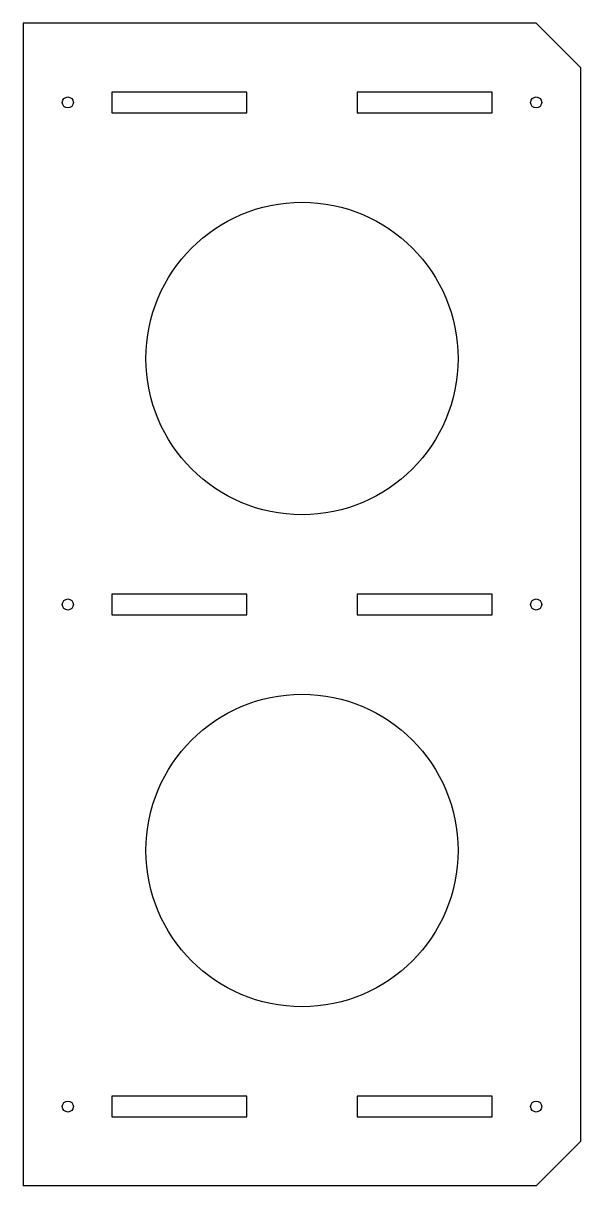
# Model space of a CAD drawing. Extents: x 0 to 250, y 0 to 521.
import ezdxf

# ---------------------------------------------------------------- set-up
doc = ezdxf.new("R2010")
doc.units = 0
doc.layers.add('Shape2DView', color=7, linetype='CONTINUOUS')

msp = doc.modelspace()

# ---------------------------------------------------------------- linework, layer by layer
at = {"layer": 'Shape2DView'}
for p, q in [((0, 521), (0, 0)), ((230, 521), (0, 521)), ((250, 501), (230, 521)), ((250, 20), (250, 501)), ((100.2, 490.15), (39.8, 490.15)), ((39.8, 490.15), (39.8, 480.85)), ((100.2, 480.85), (100.2, 490.15)), ((210.2, 490.15), (149.8, 490.15)), ((149.8, 490.15), (149.8, 480.85)), ((210.2, 480.85), (210.2, 490.15)), ((39.8, 480.85), (100.2, 480.85)), ((149.8, 480.85), (210.2, 480.85)), ((100.2, 265.15), (39.8, 265.15)), ((39.8, 265.15), (39.8, 255.85)), ((100.2, 255.85), (100.2, 265.15)), ((210.2, 265.15), (149.8, 265.15)), ((149.8, 265.15), (149.8, 255.85)), ((210.2, 255.85), (210.2, 265.15)), ((39.8, 255.85), (100.2, 255.85)), ((149.8, 255.85), (210.2, 255.85)), ((100.2, 40.15), (39.8, 40.15)), ((39.8, 40.15), (39.8, 30.85)), ((100.2, 30.85), (100.2, 40.15)), ((210.2, 40.15), (149.8, 40.15)), ((149.8, 40.15), (149.8, 30.85)), ((210.2, 30.85), (210.2, 40.15)), ((39.8, 30.85), (100.2, 30.85)), ((149.8, 30.85), (210.2, 30.85)), ((250, 20), (230, 0)), ((230, 0), (0, 0))]:
    msp.add_line(p, q, dxfattribs=at)
for centre, radius in [((20, 485.5), 2.48), ((230, 485.5), 2.48), ((125, 370.75), 70), ((20, 260.5), 2.48), ((230, 260.5), 2.48), ((125, 150.25), 70), ((20, 35.5), 2.48), ((230, 35.5), 2.48)]:
    msp.add_circle(centre, radius, dxfattribs=at)

doc.saveas('drawing.dxf')
